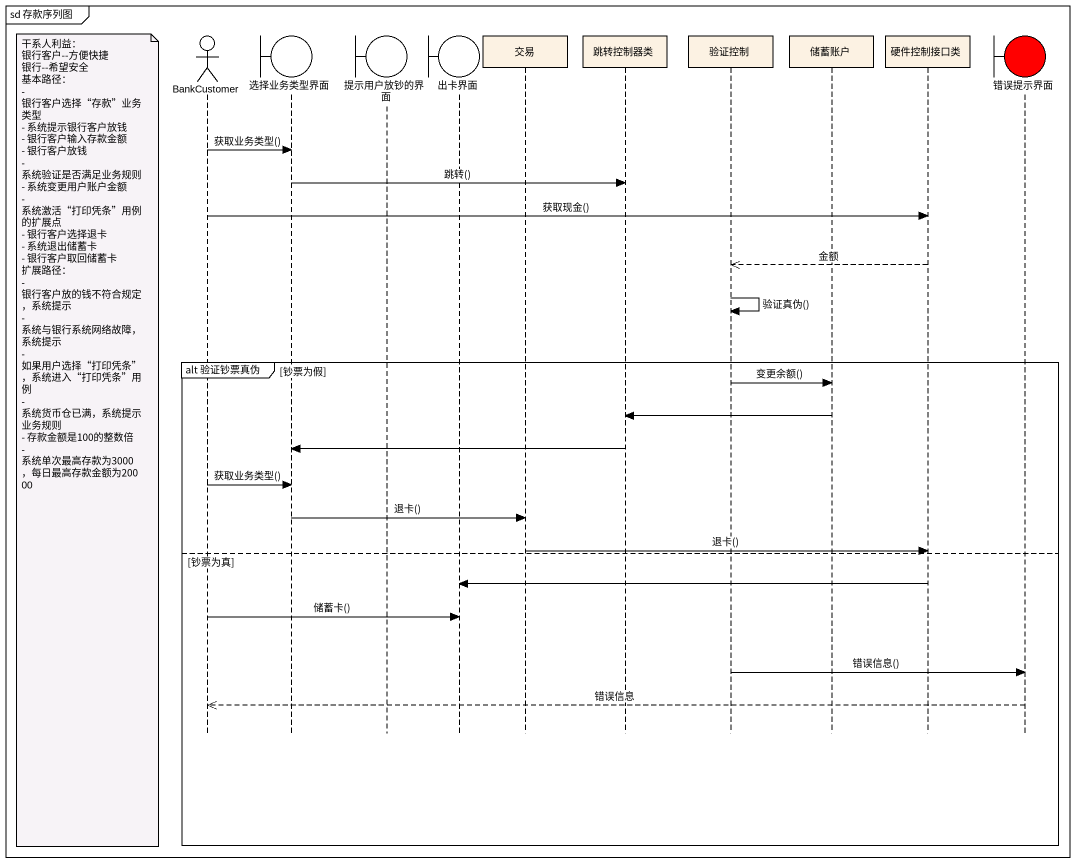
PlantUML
@startuml
mainframe sd 存款序列图
hide footbox
actor BankCustomer
boundary 选择业务类型界面
boundary 提示用户放钞的界面
boundary 出卡界面
participant 交易
participant 跳转控制器类
participant 验证控制
participant 储蓄账户
participant 硬件控制接口类
boundary 错误提示界面 #FF0000

BankCustomer -> 选择业务类型界面 : 获取业务类型()
选择业务类型界面 -> 跳转控制器类 : 跳转()
BankCustomer -> 硬件控制接口类 : 获取现金()
硬件控制接口类 -->> 验证控制 : 金额
验证控制 -> 验证控制 : 验证真伪()
group alt 验证钞票真伪 [钞票为假]
  验证控制 -> 储蓄账户 : 变更余额()
  储蓄账户 -> 跳转控制器类
  note left of BankCustomer
    干系人利益：
    银行客户--方便快捷
    银行--希望安全
    基本路径：
    - 银行客户选择“存款”业务类型
    - 系统提示银行客户放钱
    - 银行客户输入存款金额
    - 银行客户放钱
    - 系统验证是否满足业务规则
    - 系统变更用户账户金额
    - 系统激活“打印凭条”用例的扩展点
    - 银行客户选择退卡
    - 系统退出储蓄卡
    - 银行客户取回储蓄卡
    扩展路径：
    - 银行客户放的钱不符合规定，系统提示
    - 系统与银行系统网络故障，系统提示
    - 如果用户选择“打印凭条”，系统进入“打印凭条”用例
    - 系统货币仓已满，系统提示
    业务规则
    - 存款金额是100的整数倍
    - 系统单次最高存款为3000，每日最高存款金额为20000
  end note
  跳转控制器类 -> 选择业务类型界面
  BankCustomer -> 选择业务类型界面 : 获取业务类型()
  选择业务类型界面 -> 交易 : 退卡()
  交易 -> 硬件控制接口类 : 退卡()
else 钞票为真
  硬件控制接口类 -> 出卡界面
  BankCustomer -> 出卡界面 : 储蓄卡()
  验证控制 -> 错误提示界面 : 错误信息()
  错误提示界面 -->> BankCustomer : 错误信息
end
@enduml
